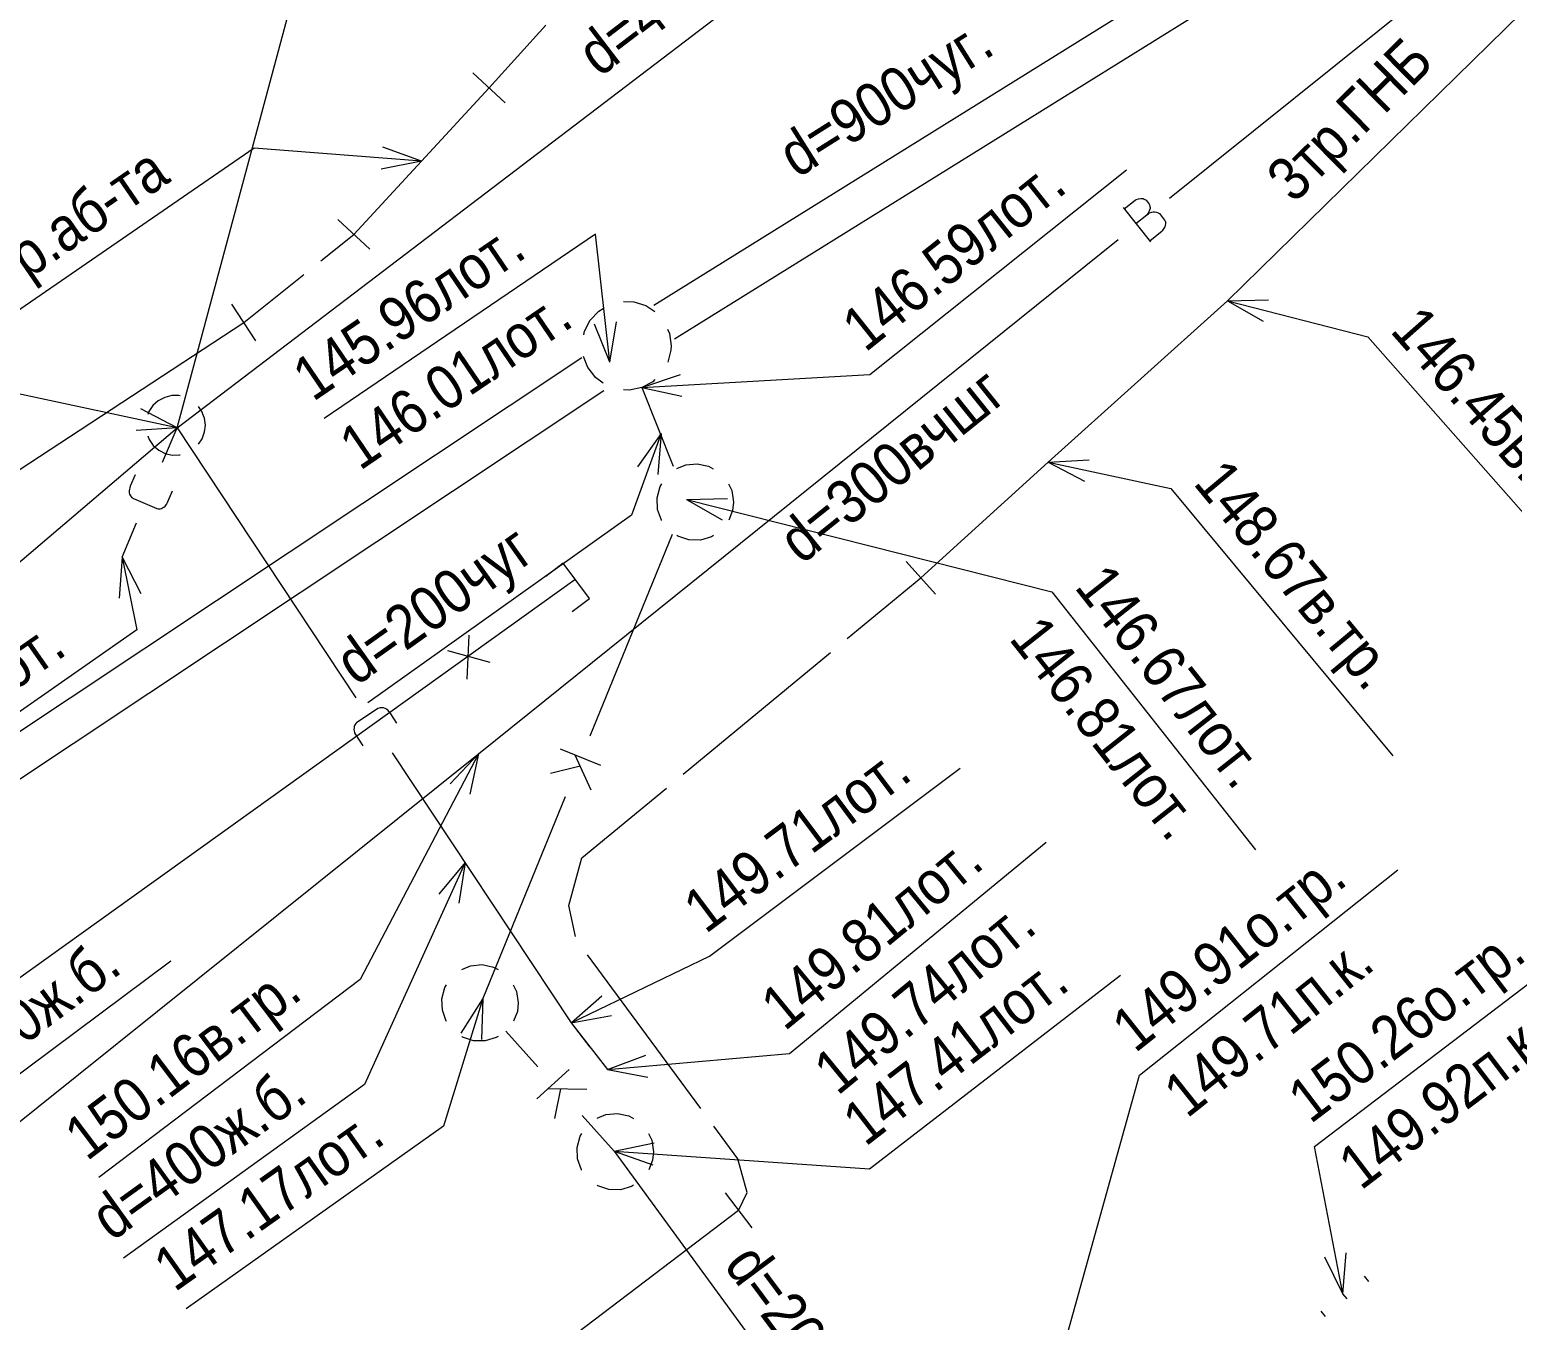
# Model space of a CAD drawing. Header units: metres. Extents: x 369 to 856, y 14070 to 14447.
# Drawn here: x 776.47 to 810.25, y 14369.19 to 14398.58 of the extents above; entities that cross this region are included whole.
import ezdxf
from ezdxf.enums import TextEntityAlignment as Align

# ---------------------------------------------------------------- set-up
doc = ezdxf.new("R2010")
doc.units = ezdxf.units.M
doc.header["$MEASUREMENT"] = 0
for name, color, linetype, lineweight in [('Водопровод', 7, 'Continuous', 25), ('Водосток', 7, 'Continuous', 25), ('Кабели', 7, 'Continuous', 25), ('Кабель электрический', 7, 'Continuous', 25), ('Канализация самотёчная', 7, 'Continuous', 25), ('Теплосеть', 7, 'Continuous', 25)]:
    doc.layers.add(name, color=color, linetype=linetype, lineweight=lineweight)
doc.styles.add('Style-RUSSIAN_1251', font='RUSSIAN_1251.shx')
doc.styles.add('Style-RUSSIAN_1251 I 0.00000', font='RUSSIAN_1251.shx')
doc.linetypes.add('Stok', pattern='A,-1.75,[108,dgnlstyle-500_multi_und.shx,S=0.007373,R=0,X=0,Y=0],-1.75', length=3.5)

# ---------------------------------------------------------------- blocks, each defined once
blk = doc.blocks.new('ZAGLUS_1')
at = {"layer": 'Водопровод', "color": 252, "linetype": 'Continuous', "lineweight": 9, "flags": 128}
blk.add_lwpolyline([(0.5, -0.5), (0.5, 0), (-0.5, 0), (-0.5, -0.5)], dxfattribs=at)
blk = doc.blocks.new('msdElementTypeShape_8')
at = {"layer": 'Канализация самотёчная', "color": 252, "linetype": 'Continuous', "lineweight": 9, "flags": 128}
for points in [[(0.454, 1.626), (0.655, 1.711), (0.917, 1.736), (1.175, 1.682), (1.28, 1.623)], [(0.102, 0.448), (0.1, 0.45), (0.012, 0.698), (0.001, 0.962), (0.069, 1.216), (0.108, 1.277)], [(1.627, 1.278), (1.701, 1.125), (1.741, 0.865)], [(1.741, 0.865), (1.72, 0.672), (1.632, 0.45)], [(1.282, 0.103), (1.24, 0.075), (0.987, 0), (0.723, 0.004), (0.473, 0.087), (0.454, 0.101)]]:
    blk.add_lwpolyline(points, dxfattribs=at)
blk = doc.blocks.new('msdElementTypeShape_9')
at = {"layer": 'Канализация самотёчная', "color": 252, "linetype": 'Continuous', "lineweight": 9, "flags": 128}
for points in [[(0.454, 1.627), (0.655, 1.712), (0.917, 1.737), (1.175, 1.683), (1.28, 1.624)], [(0.102, 0.449), (0.1, 0.451), (0.012, 0.699), (0.001, 0.962), (0.069, 1.217), (0.108, 1.278)], [(1.627, 1.278), (1.701, 1.126), (1.741, 0.865)], [(1.741, 0.865), (1.72, 0.673), (1.632, 0.45)], [(1.282, 0.104), (1.24, 0.075), (0.987, 0.001), (0.723, 0.005), (0.473, 0.087), (0.454, 0.101)]]:
    blk.add_lwpolyline(points, dxfattribs=at)
blk = doc.blocks.new('msdElementTypeLineString_342')
at = {"layer": 'Кабель электрический', "color": 252, "linetype": 'Continuous', "lineweight": 9}
for p, q in [((6.343, 13.019), (8.018, 14.402)), ((2.606, 9.934), (5.957, 12.7)), ((3.003, 2.323), (0.421, 5.818))]:
    blk.add_line(p, q, dxfattribs=at)
at = {"layer": 'Кабель электрический', "color": 252, "linetype": 'Continuous', "lineweight": 9, "flags": 128}
for points in [[(0.153, 6.233), (0, 6.946), (0.296, 8.027), (2.221, 9.616)], [(3.866, 0), (4.058, 0.41), (3.85, 1.177), (3.3, 1.921)]]:
    blk.add_lwpolyline(points, dxfattribs=at)
blk = doc.blocks.new('msdElementTypeMultiLine_43')
at = {"layer": 'Кабель электрический', "color": 252, "linetype": 'Continuous', "lineweight": 9}
blk.add_blockref('msdElementTypeLineString_342', (0, 0), dxfattribs=at)
blk = doc.blocks.new('msdElementTypeLineString_343')
at = {"layer": 'Кабель электрический', "color": 252, "linetype": 'Continuous', "lineweight": 9}
blk.add_line((1.836, 1.13), (1.164, 1.87), dxfattribs=at)
blk = doc.blocks.new('msdElementTypeMultiLine_44')
at = {"layer": 'Кабель электрический', "color": 252, "linetype": 'Continuous', "lineweight": 9, "flags": 128}
blk.add_lwpolyline([(1.5, 1.5), (4.404, 4.136), (8.488, 7.812), (17.413, 16.565), (28.231, 24.913), (36.611, 31.318)], dxfattribs=at)
at = {"layer": 'Кабель электрический', "color": 252, "linetype": 'Continuous', "lineweight": 9}
blk.add_blockref('msdElementTypeLineString_343', (0, 0), dxfattribs=at)
blk = doc.blocks.new('msdElementTypeLineString_361')
at = {"layer": 'Кабель электрический', "color": 252, "linetype": 'Continuous', "lineweight": 9}
for p, q in [((11.441, 9.68), (12.045, 8.884)), ((1.198, 1.898), (1.802, 1.102))]:
    blk.add_line(p, q, dxfattribs=at)
blk = doc.blocks.new('msdElementTypeMultiLine_59')
at = {"layer": 'Кабель электрический', "color": 252, "linetype": 'Continuous', "lineweight": 9, "flags": 128}
blk.add_lwpolyline([(11.743, 9.282), (1.5, 1.5)], dxfattribs=at)
at = {"layer": 'Кабель электрический', "color": 252, "linetype": 'Continuous', "lineweight": 9}
blk.add_blockref('msdElementTypeLineString_361', (0, 0), dxfattribs=at)
blk = doc.blocks.new('msdElementTypeLineString_363')
at = {"layer": 'Водопровод', "color": 252, "linetype": 'Continuous', "lineweight": 9}
for p, q in [((53.898, 43.202), (68.477, 54.914)), ((38.15, 30.55), (52.729, 42.262)), ((19.661, 15.744), (38.15, 30.55))]:
    blk.add_line(p, q, dxfattribs=at)
blk = doc.blocks.new('msdElementTypeLineString_364')
at = {"layer": 'Водопровод', "color": 252, "linetype": 'Continuous', "lineweight": 9}
for p, q in [((53.34, 43.489), (53.964, 42.712)), ((53.63, 43.128), (53.881, 43.329)), ((53.944, 42.737), (54.226, 42.964))]:
    blk.add_line(p, q, dxfattribs=at)
at = {"layer": 'Водопровод', "color": 252, "linetype": 'Continuous', "lineweight": 9, "flags": 128}
blk.add_lwpolyline([(53.363, 43.461), (53.611, 43.661), (53.638, 43.675), (53.689, 43.692), (53.743, 43.699), (53.767, 43.699), (53.792, 43.695), (53.818, 43.686), (53.847, 43.671), (53.86, 43.661), (53.932, 43.571), (53.942, 43.55), (53.95, 43.519), (53.951, 43.493), (53.951, 43.467), (53.942, 43.433), (53.926, 43.396), (53.91, 43.366), (53.881, 43.329), (53.913, 43.35), (53.942, 43.368), (53.989, 43.387), (54.023, 43.392), (54.056, 43.395), (54.099, 43.389), (54.138, 43.375), (54.165, 43.356), (54.284, 43.207), (54.293, 43.19), (54.301, 43.163), (54.303, 43.127), (54.296, 43.085), (54.286, 43.053), (54.262, 43.008), (54.246, 42.983), (54.226, 42.964)], dxfattribs=at)
blk = doc.blocks.new('msdElementTypeMultiLine_63')
at = {"layer": 'Водопровод', "color": 252, "linetype": 'Continuous', "lineweight": 9}
for name, p in [('msdElementTypeLineString_363', (0.5, 0.5)), ('msdElementTypeLineString_364', (0, 0))]:
    blk.add_blockref(name, p, dxfattribs=at)
blk = doc.blocks.new('msdElementTypeLineString_371')
at = {"layer": 'Кабели', "color": 252, "linetype": 'Continuous', "lineweight": 9}
for p, q in [((4.947, 4.499), (4.213, 5.177)), ((1.867, 1.161), (1.133, 1.839))]:
    blk.add_line(p, q, dxfattribs=at)
blk = doc.blocks.new('msdElementTypeMultiLine_69')
at = {"layer": 'Кабели', "color": 252, "linetype": 'Continuous', "lineweight": 9, "flags": 128}
blk.add_lwpolyline([(1.5, 1.5), (4.58, 4.838)], dxfattribs=at)
at = {"layer": 'Кабели', "color": 252, "linetype": 'Continuous', "lineweight": 9}
blk.add_blockref('msdElementTypeLineString_371', (0, 0), dxfattribs=at)
blk = doc.blocks.new('msdElementTypeLineString_372')
at = {"layer": 'Кабели', "color": 252, "linetype": 'Continuous', "lineweight": 9}
for p, q in [((11.776, 7.628), (11.228, 8.464)), ((1.774, 1.082), (1.226, 1.918))]:
    blk.add_line(p, q, dxfattribs=at)
blk = doc.blocks.new('msdElementTypeMultiLine_70')
at = {"layer": 'Кабели', "color": 252, "linetype": 'Continuous', "lineweight": 9, "flags": 128}
blk.add_lwpolyline([(1.5, 1.5), (11.502, 8.046)], dxfattribs=at)
at = {"layer": 'Кабели', "color": 252, "linetype": 'Continuous', "lineweight": 9}
blk.add_blockref('msdElementTypeLineString_372', (0, 0), dxfattribs=at)
blk = doc.blocks.new('msdElementTypeLineString_385')
at = {"layer": 'Кабели', "color": 252, "linetype": 'Continuous', "lineweight": 9}
for p, q in [((1.756, 1.407), (2.505, 2.008)), ((0, 0), (1.365, 1.095))]:
    blk.add_line(p, q, dxfattribs=at)
blk = doc.blocks.new('msdElementTypeMultiLine_81')
at = {"layer": 'Кабели', "color": 252, "linetype": 'Continuous', "lineweight": 9}
blk.add_blockref('msdElementTypeLineString_385', (0, 0), dxfattribs=at)
blk = doc.blocks.new('msdElementTypeShape_18')
at = {"layer": 'Канализация самотёчная', "color": 252, "linetype": 'Continuous', "lineweight": 9, "flags": 128}
for points in [[(0.038, 1.258), (0.054, 1.34), (0.183, 1.594), (0.377, 1.801), (0.478, 1.861)], [(0.945, 2.017), (1.18, 2.012), (1.45, 1.926), (1.66, 1.787)], [(1.946, 1.385), (1.987, 1.293), (2.027, 1.012)], [(0.477, 0.159), (0.303, 0.288), (0.242, 0.368), (0.13, 0.514), (0.032, 0.764)], [(2.027, 1.012), (2.022, 0.913), (1.955, 0.637), (1.954, 0.635)], [(1.658, 0.239), (1.61, 0.192), (1.359, 0.059), (1.081, 0), (0.946, 0.01)]]:
    blk.add_lwpolyline(points, dxfattribs=at)
blk = doc.blocks.new('msdElementTypeShape_19')
at = {"layer": 'Канализация самотёчная', "color": 252, "linetype": 'Continuous', "lineweight": 9, "flags": 128}
for points in [[(0.453, 1.627), (0.654, 1.711), (0.916, 1.737), (1.174, 1.682), (1.28, 1.623)], [(0.102, 0.448), (0.1, 0.451), (0.011, 0.699), (0.001, 0.962), (0.069, 1.216), (0.108, 1.278)], [(1.627, 1.278), (1.701, 1.126), (1.741, 0.865)], [(1.741, 0.865), (1.719, 0.673), (1.632, 0.45)], [(1.282, 0.104), (1.239, 0.075), (0.986, 0), (0.723, 0.004), (0.473, 0.087), (0.453, 0.101)]]:
    blk.add_lwpolyline(points, dxfattribs=at)
blk = doc.blocks.new('msdElementTypeLineString_456')
at = {"layer": 'Водосток', "color": 252, "linetype": 'Continuous', "lineweight": 9}
blk.add_line((0, 1.064), (0.43, 0.512), dxfattribs=at)
blk = doc.blocks.new('msdElementTypeMultiLine_149')
at = {"layer": 'Водосток', "color": 252, "linetype": 'Stok', "lineweight": 9, "flags": 128}
blk.add_lwpolyline([(0.467, 1.531), (1.296, 0.467)], dxfattribs=at)
at = {"layer": 'Водосток', "color": 252, "linetype": 'Continuous', "lineweight": 9}
blk.add_blockref('msdElementTypeLineString_456', (0.467, 0.467), dxfattribs=at)
blk = doc.blocks.new('msdElementTypeLineString_502')
at = {"layer": 'Кабели', "color": 252, "linetype": 'Continuous', "lineweight": 9}
for p, q in [((7.106, 8.538), (8.319, 10.029)), ((4.365, 5.168), (6.791, 8.15)), ((1.623, 1.797), (4.049, 4.78)), ((0, 0), (1.292, 1.423))]:
    blk.add_line(p, q, dxfattribs=at)
blk = doc.blocks.new('msdElementTypeMultiLine_197')
at = {"layer": 'Кабели', "color": 252, "linetype": 'Continuous', "lineweight": 9}
blk.add_blockref('msdElementTypeLineString_502', (0, 0), dxfattribs=at)
blk = doc.blocks.new('msdElementTypeShape_47')
at = {"layer": 'Водосток', "color": 252, "linetype": 'Continuous', "lineweight": 9, "flags": 128}
for points in [[(0.787, 1.349), (0.761, 1.355), (0.597, 1.354), (0.437, 1.314), (0.291, 1.236), (0.169, 1.126), (0.076, 0.99), (0.051, 0.922)], [(1.364, 0.678), (1.344, 0.842), (1.324, 0.893), (1.285, 0.996), (1.21, 1.105)], [(1.211, 0.251), (1.291, 0.373), (1.347, 0.528), (1.364, 0.678)], [(0.051, 0.435), (0.083, 0.355), (0.178, 0.22), (0.303, 0.113), (0.45, 0.038), (0.61, 0.001), (0.776, 0.004), (0.788, 0.007)]]:
    blk.add_lwpolyline(points, dxfattribs=at)
blk = doc.blocks.new('msdElementTypeLineString_577')
at = {"layer": 'Канализация самотёчная', "color": 252, "linetype": 'Continuous', "lineweight": 9}
for p, q in [((0, 2.729), (0.73, 1.921)), ((1.735, 0.808), (2.464, 0))]:
    blk.add_line(p, q, dxfattribs=at)
blk = doc.blocks.new('msdElementTypeLineString_578')
at = {"layer": 'Канализация самотёчная', "color": 252, "linetype": 'Continuous', "lineweight": 9}
for p, q in [((1.949, 2.359), (1.214, 1.696)), ((1.476, 1.932), (2.352, 1.914)), ((1.753, 1.926), (1.616, 1.25))]:
    blk.add_line(p, q, dxfattribs=at)
blk = doc.blocks.new('msdElementTypeMultiLine_266')
at = {"layer": 'Канализация самотёчная', "color": 252, "linetype": 'Continuous', "lineweight": 9}
for name, p in [('msdElementTypeLineString_577', (0.506, 0.506)), ('msdElementTypeLineString_578', (0, 0))]:
    blk.add_blockref(name, p, dxfattribs=at)
blk = doc.blocks.new('msdElementTypeLineString_580')
at = {"layer": 'Канализация самотёчная', "color": 252, "linetype": 'Continuous', "lineweight": 9}
for p, q in [((15.634, 9.72), (29.995, 18.647)), ((0, 0), (14.36, 8.928))]:
    blk.add_line(p, q, dxfattribs=at)
blk = doc.blocks.new('msdElementTypeLineString_581')
at = {"layer": 'Канализация самотёчная', "color": 252, "linetype": 'Continuous', "lineweight": 9}
for p, q in [((15.634, 9.719), (29.995, 18.647)), ((0, 0), (14.361, 8.927))]:
    blk.add_line(p, q, dxfattribs=at)
blk = doc.blocks.new('msdElementTypeLineString_582')
at = {"layer": 'Канализация самотёчная', "color": 252, "linetype": 'Continuous', "lineweight": 9}
for p, q in [((15.397, 9.582), (15.57, 10.441)), ((15.06, 10.124), (15.583, 9.282)), ((15.452, 9.854), (16.093, 9.599))]:
    blk.add_line(p, q, dxfattribs=at)
blk = doc.blocks.new('msdElementTypeMultiLine_268')
at = {"layer": 'Канализация самотёчная', "color": 252, "linetype": 'Continuous', "lineweight": 9}
for name, p in [('msdElementTypeLineString_580', (0.269, 0.888)), ('msdElementTypeLineString_581', (0.744, 0.124)), ('msdElementTypeLineString_582', (0, 0))]:
    blk.add_blockref(name, p, dxfattribs=at)
blk = doc.blocks.new('msdElementTypeLineString_583')
at = {"layer": 'Канализация самотёчная', "color": 252, "linetype": 'Continuous', "lineweight": 9}
for p, q in [((4.317, 10.57), (2.442, 5.979)), ((1.875, 4.59), (0.001, 0))]:
    blk.add_line(p, q, dxfattribs=at)
blk = doc.blocks.new('msdElementTypeLineString_584')
at = {"layer": 'Канализация самотёчная', "color": 252, "linetype": 'Continuous', "lineweight": 9}
for p, q in [((3.197, 5.813), (2.28, 6.187)), ((2.722, 5.801), (2.053, 5.632)), ((2.606, 6.054), (2.97, 5.257))]:
    blk.add_line(p, q, dxfattribs=at)
blk = doc.blocks.new('msdElementTypeMultiLine_269')
at = {"layer": 'Канализация самотёчная', "color": 252, "linetype": 'Continuous', "lineweight": 9}
for name, p in [('msdElementTypeLineString_583', (0.506, 0.506)), ('msdElementTypeLineString_584', (0, 0))]:
    blk.add_blockref(name, p, dxfattribs=at)
blk = doc.blocks.new('msdElementTypeLineString_585')
at = {"layer": 'Канализация самотёчная', "color": 252, "linetype": 'Continuous', "lineweight": 9}
blk.add_line((25.275, 16.805), (49.3, 32.779), dxfattribs=at)
blk = doc.blocks.new('msdElementTypeLineString_586')
at = {"layer": 'Канализация самотёчная', "color": 252, "linetype": 'Continuous', "lineweight": 9}
blk.add_line((25.274, 16.804), (49.299, 32.778), dxfattribs=at)
blk = doc.blocks.new('msdElementTypeMultiLine_270')
at = {"layer": 'Канализация самотёчная', "color": 252, "linetype": 'Continuous', "lineweight": 9}
for name, p in [('msdElementTypeLineString_585', (0.257, 0.88)), ('msdElementTypeLineString_586', (0.756, 0.131))]:
    blk.add_blockref(name, p, dxfattribs=at)
blk = doc.blocks.new('msdElementTypeLineString_591')
at = {"layer": 'Водосток', "color": 252, "linetype": 'Continuous', "lineweight": 9}
for p, q in [((13.762, 10.474), (26.329, 20.039)), ((0.001, 0), (12.568, 9.565))]:
    blk.add_line(p, q, dxfattribs=at)
blk = doc.blocks.new('msdElementTypeMultiLine_274')
at = {"layer": 'Водосток', "color": 252, "linetype": 'Continuous', "lineweight": 9, "flags": 128}
blk.add_lwpolyline([(13.543, 10.998), (13.322, 10.83), (13.293, 10.805), (13.273, 10.781), (13.247, 10.747), (13.229, 10.71), (13.22, 10.677), (13.218, 10.638), (13.221, 10.6), (13.232, 10.574), (13.245, 10.549), (13.599, 10.084), (13.618, 10.067), (13.636, 10.054), (13.662, 10.043), (13.686, 10.038), (13.718, 10.033), (13.751, 10.032), (13.785, 10.041), (13.831, 10.056), (13.863, 10.074), (14.11, 10.262)], dxfattribs=at)
at = {"layer": 'Водосток', "color": 252, "linetype": 'Continuous', "lineweight": 9}
blk.add_blockref('msdElementTypeLineString_591', (0.467, 0.467), dxfattribs=at)
blk = doc.blocks.new('msdElementTypeLineString_595')
at = {"layer": 'Водосток', "color": 252, "linetype": 'Continuous', "lineweight": 9}
for p, q in [((0.001, 13.547), (4.075, 7.399)), ((4.904, 6.148), (8.978, 0))]:
    blk.add_line(p, q, dxfattribs=at)
blk = doc.blocks.new('msdElementTypeMultiLine_277')
at = {"layer": 'Водосток', "color": 252, "linetype": 'Continuous', "lineweight": 9, "flags": 128}
blk.add_lwpolyline([(5.473, 7.296), (5.32, 7.527), (5.296, 7.558), (5.274, 7.579), (5.242, 7.608), (5.206, 7.628), (5.174, 7.64), (5.135, 7.644), (5.097, 7.644), (5.07, 7.634), (5.045, 7.623), (4.557, 7.3), (4.538, 7.282), (4.525, 7.265), (4.512, 7.239), (4.505, 7.216), (4.499, 7.184), (4.495, 7.151), (4.502, 7.117), (4.514, 7.07), (4.53, 7.037), (4.701, 6.779)], dxfattribs=at)
at = {"layer": 'Водосток', "color": 252, "linetype": 'Continuous', "lineweight": 9}
blk.add_blockref('msdElementTypeLineString_595', (0.467, 0.467), dxfattribs=at)
blk = doc.blocks.new('msdElementTypeLineString_679')
at = {"layer": 'Водопровод', "color": 252, "linetype": 'Continuous', "lineweight": 9}
blk.add_line((24.628, 17.652), (48.037, 34.429), dxfattribs=at)
blk = doc.blocks.new('msdElementTypeLineString_680')
at = {"layer": 'Водопровод', "color": 252, "linetype": 'Continuous', "lineweight": 9}
for p, q in [((49.029, 36.568), (48.98, 35.569)), ((48.543, 36.217), (49.507, 35.95))]:
    blk.add_line(p, q, dxfattribs=at)
blk = doc.blocks.new('msdElementTypeMultiLine_333')
at = {"layer": 'Водопровод', "color": 252, "linetype": 'Continuous', "lineweight": 9}
for name, p in [('msdElementTypeLineString_679', (3.407, 3.407)), ('msdElementTypeLineString_680', (0, 0))]:
    blk.add_blockref(name, p, dxfattribs=at)
blk = doc.blocks.new('msdElementTypeLineString_743')
at = {"layer": 'Водосток', "color": 252, "linetype": 'Continuous', "lineweight": 9}
for p, q in [((0.921, 2.16), (1.254, 2.94)), ((0, 0), (0.333, 0.78))]:
    blk.add_line(p, q, dxfattribs=at)
blk = doc.blocks.new('msdElementTypeMultiLine_373')
at = {"layer": 'Водосток', "color": 252, "linetype": 'Continuous', "lineweight": 9, "flags": 128}
blk.add_lwpolyline([(0.764, 2.338), (0.655, 2.083), (0.642, 2.046), (0.636, 2.016), (0.631, 1.973), (0.633, 1.932), (0.641, 1.899), (0.659, 1.864), (0.68, 1.832), (0.703, 1.815), (0.726, 1.8), (1.264, 1.571), (1.289, 1.565), (1.311, 1.563), (1.34, 1.566), (1.363, 1.574), (1.393, 1.586), (1.422, 1.601), (1.447, 1.625), (1.48, 1.661), (1.499, 1.693), (1.62, 1.978)], dxfattribs=at)
at = {"layer": 'Водосток', "color": 252, "linetype": 'Continuous', "lineweight": 9}
blk.add_blockref('msdElementTypeLineString_743', (0.467, 0.467), dxfattribs=at)
blk = doc.blocks.new('msdElementTypeLineString_744')
at = {"layer": 'Водосток', "color": 252, "linetype": 'Continuous', "lineweight": 9}
for p, q in [((7.008, 5.954), (12.873, 10.936)), ((0, 0.001), (5.865, 4.983))]:
    blk.add_line(p, q, dxfattribs=at)
blk = doc.blocks.new('msdElementTypeMultiLine_374')
at = {"layer": 'Водосток', "color": 252, "linetype": 'Continuous', "lineweight": 9, "flags": 128}
blk.add_lwpolyline([(6.787, 6.442), (6.576, 6.262), (6.548, 6.235), (6.529, 6.211), (6.505, 6.175), (6.489, 6.137), (6.482, 6.104), (6.482, 6.065), (6.487, 6.027), (6.499, 6.001), (6.514, 5.978), (6.892, 5.532), (6.912, 5.515), (6.931, 5.504), (6.958, 5.494), (6.982, 5.49), (7.014, 5.488), (7.047, 5.488), (7.08, 5.499), (7.125, 5.516), (7.156, 5.536), (7.392, 5.737)], dxfattribs=at)
at = {"layer": 'Водосток', "color": 252, "linetype": 'Continuous', "lineweight": 9}
blk.add_blockref('msdElementTypeLineString_744', (0.467, 0.467), dxfattribs=at)
blk = doc.blocks.new('msdElementTypeLineString_888')
at = {"layer": 'Теплосеть', "color": 252, "linetype": 'Continuous', "lineweight": 9}
blk.add_line((0.144, 0.05), (0.05, 0.166), dxfattribs=at)
blk = doc.blocks.new('msdElementTypeMultiLine_483')
at = {"layer": 'Теплосеть', "color": 252, "linetype": 'Continuous', "lineweight": 9, "flags": 128}
for points in [[(1.082, 0.8), (0.988, 0.915)], [(0.094, 0.001), (0.001, 0.117)]]:
    blk.add_lwpolyline(points, dxfattribs=at)
at = {"layer": 'Теплосеть', "color": 252, "linetype": 'Continuous', "lineweight": 9}
blk.add_blockref('msdElementTypeLineString_888', (0.444, 0.35), dxfattribs=at)
blk = doc.blocks.new('msdElementTypeLineString_984')
at = {"layer": 'Канализация самотёчная', "color": 252, "linetype": 'Continuous', "lineweight": 9}
for p, q in [((0.001, 10.602), (3.438, 5.906)), ((4.324, 4.696), (7.761, 0))]:
    blk.add_line(p, q, dxfattribs=at)
blk = doc.blocks.new('msdElementTypeLineString_985')
at = {"layer": 'Канализация самотёчная', "color": 252, "linetype": 'Continuous', "lineweight": 9}
for p, q in [((4.647, 6.272), (3.848, 5.687)), ((4.132, 5.895), (5.002, 5.787)), ((4.408, 5.861), (4.202, 5.203))]:
    blk.add_line(p, q, dxfattribs=at)
blk = doc.blocks.new('msdElementTypeMultiLine_563')
at = {"layer": 'Канализация самотёчная', "color": 252, "linetype": 'Continuous', "lineweight": 9}
for name, p in [('msdElementTypeLineString_984', (0.506, 0.506)), ('msdElementTypeLineString_985', (0, 0))]:
    blk.add_blockref(name, p, dxfattribs=at)
blk = doc.blocks.new('msdElementTypeLineString_1029')
at = {"layer": 'Водосток', "color": 252, "linetype": 'Continuous', "lineweight": 9}
for p, q in [((3.22, 11.975), (6.049, 22.501)), ((0.001, 0), (2.83, 10.526))]:
    blk.add_line(p, q, dxfattribs=at)
blk = doc.blocks.new('msdElementTypeMultiLine_589')
at = {"layer": 'Водосток', "color": 252, "linetype": 'Continuous', "lineweight": 9, "flags": 128}
blk.add_lwpolyline([(3.109, 12.068), (3.037, 11.8), (3.029, 11.762), (3.028, 11.731), (3.028, 11.689), (3.036, 11.648), (3.049, 11.616), (3.071, 11.584), (3.097, 11.556), (3.122, 11.542), (3.147, 11.531), (3.712, 11.379), (3.738, 11.377), (3.759, 11.378), (3.787, 11.385), (3.809, 11.395), (3.837, 11.412), (3.864, 11.431), (3.886, 11.458), (3.913, 11.498), (3.927, 11.533), (4.007, 11.832)], dxfattribs=at)
at = {"layer": 'Водосток', "color": 252, "linetype": 'Continuous', "lineweight": 9}
blk.add_blockref('msdElementTypeLineString_1029', (0.467, 0.467), dxfattribs=at)
blk = doc.blocks.new('msdElementTypeMultiLine_620')
at = {"layer": 'Канализация самотёчная', "color": 252, "linetype": 'Continuous', "lineweight": 9, "flags": 128}
blk.add_lwpolyline([(0.001, 1.79), (0.714, 0)], dxfattribs=at)
blk = doc.blocks.new('msdElementTypeTextNode_38')
at = {"layer": 'Водопровод', "color": 252, "linetype": 'Continuous', "lineweight": 9, "style": 'Style-RUSSIAN_1251', "width": 0.899998}
blk.add_text('d=300вчшг ', height=1, rotation=38.7776, dxfattribs=at).set_placement((0, 0))
blk = doc.blocks.new('DIMTXT_59')
at = {"layer": 'Кабель электрический', "color": 252, "linetype": 'Continuous', "lineweight": 9}
for q in [(0.934, 0.017), (0.809, -0.467)]:
    blk.add_line((0, 0), q, dxfattribs=at)
at = {"layer": 'Кабель электрический', "color": 252, "linetype": 'Continuous', "lineweight": 9, "flags": 128}
blk.add_lwpolyline([(0, 0), (3.193, -0.825), (8.456, -6.784)], dxfattribs=at)
at = {"layer": 'Кабель электрический', "color": 252, "linetype": 'Continuous', "lineweight": 9, "style": 'Style-RUSSIAN_1251', "width": 0.9}
blk.add_text('146.45в.тр.', height=1, rotation=311.449, dxfattribs=at).set_placement((4.429, -0.034), align=Align.TOP_LEFT)
blk = doc.blocks.new('DIMTXT_60')
at = {"layer": 'Кабель электрический', "color": 252, "linetype": 'Continuous', "lineweight": 9}
for q in [(0.933, 0.054), (0.827, -0.434)]:
    blk.add_line((0, 0), q, dxfattribs=at)
at = {"layer": 'Кабель электрический', "color": 252, "linetype": 'Continuous', "lineweight": 9, "flags": 128}
blk.add_lwpolyline([(0, 0), (2.791, -0.603), (7.85, -6.69)], dxfattribs=at)
at = {"layer": 'Кабель электрический', "color": 252, "linetype": 'Continuous', "lineweight": 9, "style": 'Style-RUSSIAN_1251', "width": 0.9}
blk.add_text('148.67в.тр.', height=1, rotation=309.734, dxfattribs=at).set_placement((4.05, 0.151), align=Align.TOP_LEFT)
blk = doc.blocks.new('DIMTXT_98')
at = {"layer": 'Кабели', "color": 252, "linetype": 'Continuous', "lineweight": 9}
for q in [(-0.917, -0.18), (-0.878, 0.319)]:
    blk.add_line((0, 0), q, dxfattribs=at)
at = {"layer": 'Кабели', "color": 252, "linetype": 'Continuous', "lineweight": 9, "flags": 128}
blk.add_lwpolyline([(0, 0), (-3.813, 0.295), (-9.716, -3.767)], dxfattribs=at)
at = {"layer": 'Кабели', "color": 252, "linetype": 'Continuous', "lineweight": 9, "style": 'Style-RUSSIAN_1251', "width": 0.9}
blk.add_text('3тр.аб-та', height=1, rotation=34.5269, dxfattribs=at).set_placement((-10.538, -2.572), align=Align.TOP_LEFT)
blk = doc.blocks.new('DIMTXT_107')
at = {"layer": 'Водосток', "color": 252, "linetype": 'Continuous', "lineweight": 9}
for q in [(0.7, 0.619), (0.919, 0.169)]:
    blk.add_line((0, 0), q, dxfattribs=at)
at = {"layer": 'Водосток', "color": 252, "linetype": 'Continuous', "lineweight": 9, "flags": 128}
blk.add_lwpolyline([(0, 0), (3.135, 1.525), (8.562, 5.567)], dxfattribs=at)
at = {"layer": 'Водосток', "color": 252, "linetype": 'Continuous', "lineweight": 9, "style": 'Style-RUSSIAN_1251', "width": 0.9}
blk.add_text('d=400ж.б.', height=1, rotation=36.6787, dxfattribs=at).set_placement((2.45, 2.823), align=Align.TOP_LEFT)
blk = doc.blocks.new('DIMTXT_120')
at = {"layer": 'Водосток', "color": 252, "linetype": 'Continuous', "lineweight": 9}
for q in [(-0.599, -0.717), (-0.144, -0.923)]:
    blk.add_line((0, 0), q, dxfattribs=at)
at = {"layer": 'Водосток', "color": 252, "linetype": 'Continuous', "lineweight": 9, "flags": 128}
blk.add_lwpolyline([(0, 0), (-2.29, -5.055), (-7.783, -9.005)], dxfattribs=at)
at = {"layer": 'Водосток', "color": 252, "linetype": 'Continuous', "lineweight": 9, "style": 'Style-RUSSIAN_1251', "width": 0.9}
blk.add_text('d=400ж.б.', height=1, rotation=35.7209, dxfattribs=at).set_placement((-8.629, -7.828), align=Align.TOP_LEFT)
blk = doc.blocks.new('DIMTXT_121')
at = {"layer": 'Водосток', "color": 252, "linetype": 'Continuous', "lineweight": 9}
for q in [(0.703, 0.616), (0.919, 0.165)]:
    blk.add_line((0, 0), q, dxfattribs=at)
at = {"layer": 'Водосток', "color": 252, "linetype": 'Continuous', "lineweight": 9, "flags": 128}
blk.add_lwpolyline([(0, 0), (3.155, 1.518), (8.863, 5.801)], dxfattribs=at)
at = {"layer": 'Водосток', "color": 252, "linetype": 'Continuous', "lineweight": 9, "style": 'Style-RUSSIAN_1251', "width": 0.9}
blk.add_text('149.71лот.', height=1, rotation=36.8767, dxfattribs=at).set_placement((2.464, 2.813), align=Align.TOP_LEFT)
blk = doc.blocks.new('DIMTXT_128')
at = {"layer": 'Водосток', "color": 252, "linetype": 'Continuous', "lineweight": 9}
for q in [(-0.064, -0.932), (0.426, -0.831)]:
    blk.add_line((0, 0), q, dxfattribs=at)
at = {"layer": 'Водосток', "color": 252, "linetype": 'Continuous', "lineweight": 9, "flags": 128}
blk.add_lwpolyline([(0, 0), (0.339, -1.654), (-5.825, -5.959)], dxfattribs=at)
at = {"layer": 'Водосток', "color": 252, "linetype": 'Continuous', "lineweight": 9, "style": 'Style-RUSSIAN_1251', "width": 0.9}
blk.add_text('149.88лот.', height=1, rotation=34.9335, dxfattribs=at).set_placement((-6.656, -4.77), align=Align.TOP_LEFT)
blk = doc.blocks.new('DIMTXT_137')
at = {"layer": 'Водопровод', "color": 252, "linetype": 'Continuous', "lineweight": 9}
for q in [(-0.639, -0.681), (-0.197, -0.913)]:
    blk.add_line((0, 0), q, dxfattribs=at)
at = {"layer": 'Водопровод', "color": 252, "linetype": 'Continuous', "lineweight": 9, "flags": 128}
blk.add_lwpolyline([(0, 0), (-2.694, -5.135), (-8.646, -9.645)], dxfattribs=at)
at = {"layer": 'Водопровод', "color": 252, "linetype": 'Continuous', "lineweight": 9, "style": 'Style-RUSSIAN_1251', "width": 0.9}
blk.add_text('150.16в.тр.', height=1, rotation=37.1509, dxfattribs=at).set_placement((-9.522, -8.49), align=Align.TOP_LEFT)
blk = doc.blocks.new('DIMTXT_276')
at = {"layer": 'Канализация самотёчная', "color": 252, "linetype": 'Continuous', "lineweight": 9}
for q in [(0.884, 0.3), (0.913, -0.199)]:
    blk.add_line((0, 0), q, dxfattribs=at)
at = {"layer": 'Канализация самотёчная', "color": 252, "linetype": 'Continuous', "lineweight": 9, "flags": 128}
blk.add_lwpolyline([(0, 0), (5.196, 0.294), (11.041, 4.956)], dxfattribs=at)
at = {"layer": 'Канализация самотёчная', "color": 252, "linetype": 'Continuous', "lineweight": 9, "style": 'Style-RUSSIAN_1251', "width": 0.9}
blk.add_text('146.59лот.', height=1, rotation=38.5786, dxfattribs=at).set_placement((4.468, 1.568), align=Align.TOP_LEFT)
blk = doc.blocks.new('DIMTXT_277')
at = {"layer": 'Водосток', "color": 252, "linetype": 'Continuous', "lineweight": 9}
for q in [(0.874, 0.329), (0.919, -0.169)]:
    blk.add_line((0, 0), q, dxfattribs=at)
at = {"layer": 'Водосток', "color": 252, "linetype": 'Continuous', "lineweight": 9, "flags": 128}
blk.add_lwpolyline([(0, 0), (4.149, 0.369), (9.994, 5.177)], dxfattribs=at)
at = {"layer": 'Водосток', "color": 252, "linetype": 'Continuous', "lineweight": 9, "style": 'Style-RUSSIAN_1251', "width": 0.9}
for s, p in [('149.81лот.', (3.401, 1.632)), ('149.74лот.', (4.608, 0.164))]:
    blk.add_text(s, height=1, rotation=39.4371, dxfattribs=at).set_placement(p, align=Align.TOP_LEFT)
blk = doc.blocks.new('DIMTXT_330')
at = {"layer": 'Канализация самотёчная', "color": 252, "linetype": 'Continuous', "lineweight": 9}
for q in [(-0.544, -0.759), (-0.075, -0.931)]:
    blk.add_line((0, 0), q, dxfattribs=at)
at = {"layer": 'Канализация самотёчная', "color": 252, "linetype": 'Continuous', "lineweight": 9, "flags": 128}
blk.add_lwpolyline([(0, 0), (-0.681, -1.861), (-6.685, -6.13)], dxfattribs=at)
at = {"layer": 'Канализация самотёчная', "color": 252, "linetype": 'Continuous', "lineweight": 9, "style": 'Style-RUSSIAN_1251', "width": 0.9}
blk.add_text('d=200чуг ', height=1, rotation=35.4185, dxfattribs=at).set_placement((-7.526, -4.949), align=Align.TOP_LEFT)
blk = doc.blocks.new('DIMTXT_370')
at = {"layer": 'Канализация самотёчная', "color": 252, "linetype": 'Continuous', "lineweight": 9}
for q in [(0.915, 0.186), (0.88, -0.312)]:
    blk.add_line((0, 0), q, dxfattribs=at)
at = {"layer": 'Канализация самотёчная', "color": 252, "linetype": 'Continuous', "lineweight": 9, "flags": 128}
blk.add_lwpolyline([(0, 0), (5.822, -0.408), (11.539, 4.004)], dxfattribs=at)
at = {"layer": 'Канализация самотёчная', "color": 252, "linetype": 'Continuous', "lineweight": 9, "style": 'Style-RUSSIAN_1251', "width": 0.9}
blk.add_text('147.41лот.', height=1, rotation=37.6608, dxfattribs=at).set_placement((5.114, 0.877), align=Align.TOP_LEFT)
blk = doc.blocks.new('DIMTXT_371')
at = {"layer": 'Канализация самотёчная', "color": 252, "linetype": 'Continuous', "lineweight": 9}
for q in [(-0.504, -0.787), (-0.026, -0.934)]:
    blk.add_line((0, 0), q, dxfattribs=at)
at = {"layer": 'Канализация самотёчная', "color": 252, "linetype": 'Continuous', "lineweight": 9, "flags": 128}
blk.add_lwpolyline([(0, 0), (-0.896, -2.909), (-6.758, -7.064)], dxfattribs=at)
at = {"layer": 'Канализация самотёчная', "color": 252, "linetype": 'Continuous', "lineweight": 9, "style": 'Style-RUSSIAN_1251', "width": 0.9}
blk.add_text('147.17лот.', height=1, rotation=35.3292, dxfattribs=at).set_placement((-7.597, -5.881), align=Align.TOP_LEFT)
blk = doc.blocks.new('DIMTXT_460')
at = {"layer": 'Теплосеть', "color": 252, "linetype": 'Continuous', "lineweight": 9}
for q in [(-0.416, 0.836), (0.075, 0.931)]:
    blk.add_line((0, 0), q, dxfattribs=at)
at = {"layer": 'Теплосеть', "color": 252, "linetype": 'Continuous', "lineweight": 9, "flags": 128}
blk.add_lwpolyline([(0, 0), (-0.648, 3.358), (5.64, 8.14)], dxfattribs=at)
at = {"layer": 'Теплосеть', "color": 252, "linetype": 'Continuous', "lineweight": 9, "style": 'Style-RUSSIAN_1251', "width": 0.9}
for s, p in [('150.26о.тр.', (-1.346, 4.649)), ('149.92п.к.', (-0.196, 3.136))]:
    blk.add_text(s, height=1, rotation=37.248, dxfattribs=at).set_placement(p, align=Align.TOP_LEFT)
blk = doc.blocks.new('DIMTXT_462')
at = {"layer": 'Теплосеть', "color": 252, "linetype": 'Continuous', "lineweight": 9}
for q in [(0.002, 0.934), (0.483, 0.799)]:
    blk.add_line((0, 0), q, dxfattribs=at)
at = {"layer": 'Теплосеть', "color": 252, "linetype": 'Continuous', "lineweight": 9, "flags": 128}
blk.add_lwpolyline([(0, 0), (2.269, 8.116), (8.149, 12.798)], dxfattribs=at)
at = {"layer": 'Теплосеть', "color": 252, "linetype": 'Continuous', "lineweight": 9, "style": 'Style-RUSSIAN_1251', "width": 0.9}
for s, p in [('149.91о.тр.', (1.542, 9.39)), ('149.71п.к.', (2.725, 7.904))]:
    blk.add_text(s, height=1, rotation=38.5303, dxfattribs=at).set_placement(p, align=Align.TOP_LEFT)
blk = doc.blocks.new('DIMTXT_582')
at = {"layer": 'Канализация самотёчная', "color": 252, "linetype": 'Continuous', "lineweight": 9}
for q in [(0.934, 0.022), (0.812, -0.462)]:
    blk.add_line((0, 0), q, dxfattribs=at)
at = {"layer": 'Канализация самотёчная', "color": 252, "linetype": 'Continuous', "lineweight": 9, "flags": 128}
blk.add_lwpolyline([(0, 0), (8.326, -2.099), (12.965, -7.972)], dxfattribs=at)
at = {"layer": 'Канализация самотёчная', "color": 252, "linetype": 'Continuous', "lineweight": 9, "style": 'Style-RUSSIAN_1251', "width": 0.9}
for s, p in [('146.67лот.', (9.604, -1.377)), ('146.81лот.', (8.113, -2.555))]:
    blk.add_text(s, height=1, rotation=308.3068, dxfattribs=at).set_placement(p, align=Align.TOP_LEFT)
blk = doc.blocks.new('DIMTXT_583')
at = {"layer": 'Канализация самотёчная', "color": 252, "linetype": 'Continuous', "lineweight": 9}
for q in [(-0.348, 0.867), (0.149, 0.922)]:
    blk.add_line((0, 0), q, dxfattribs=at)
at = {"layer": 'Канализация самотёчная', "color": 252, "linetype": 'Continuous', "lineweight": 9, "flags": 128}
blk.add_lwpolyline([(0, 0), (-0.326, 2.92), (-6.51, -1.282)], dxfattribs=at)
at = {"layer": 'Канализация самотёчная', "color": 252, "linetype": 'Continuous', "lineweight": 9, "style": 'Style-RUSSIAN_1251', "width": 0.9}
for s, p in [('145.96лот.', (-7.325, -0.083)), ('146.01лот.', (-6.257, -1.654))]:
    blk.add_text(s, height=1, rotation=34.1933, dxfattribs=at).set_placement(p, align=Align.TOP_LEFT)
blk = doc.blocks.new('DIMTXT_584')
at = {"layer": 'Водосток', "color": 252, "linetype": 'Continuous', "lineweight": 9}
for q in [(-0.828, 0.433), (-0.932, -0.056)]:
    blk.add_line((0, 0), q, dxfattribs=at)
at = {"layer": 'Водосток', "color": 252, "linetype": 'Continuous', "lineweight": 9, "flags": 128}
blk.add_lwpolyline([(0, 0), (-14.189, 3.042), (-20.283, -1.376)], dxfattribs=at)
at = {"layer": 'Водосток', "color": 252, "linetype": 'Continuous', "lineweight": 9, "style": 'Style-RUSSIAN_1251', "width": 0.9}
for s, p in [('148.97лот.', (-21.134, -0.202)), ('149.37лот.', (-20.019, -1.74)), ('149.81лот.', (-18.904, -3.278))]:
    blk.add_text(s, height=1, rotation=35.9382, dxfattribs=at).set_placement(p, align=Align.TOP_LEFT)

msp = doc.modelspace()

# ---------------------------------------------------------------- block references
at = {"layer": 'Водопровод', "color": 252, "linetype": 'Continuous', "lineweight": 9}
for name, p in [('msdElementTypeMultiLine_63', (748.044, 14351.036)), ('msdElementTypeTextNode_38', (794.062, 14386.382)), ('msdElementTypeMultiLine_333', (737.449, 14348.222)), ('DIMTXT_137', (786.694, 14382.086))]:
    msp.add_blockref(name, p, dxfattribs=at)
at = {"layer": 'Водопровод', "color": 252, "linetype": 'Continuous', "lineweight": 9, "rotation": 306.8547178850105}
msp.add_blockref('ZAGLUS_1', (788.929, 14386.028), dxfattribs=at)
at = {"layer": 'Водосток', "color": 252, "linetype": 'Continuous', "lineweight": 9}
for name, p in [('msdElementTypeMultiLine_589', (779.362, 14389.041)), ('msdElementTypeMultiLine_274', (779.362, 14389.041)), ('DIMTXT_584', (779.83, 14389.508)), ('msdElementTypeShape_47', (779.111, 14388.891)), ('msdElementTypeMultiLine_374', (766.49, 14378.105)), ('msdElementTypeMultiLine_373', (778.109, 14386.101)), ('msdElementTypeMultiLine_277', (779.362, 14375.494)), ('DIMTXT_128', (778.576, 14386.568)), ('DIMTXT_121', (788.807, 14375.961)), ('DIMTXT_277', (789.636, 14374.897)), ('DIMTXT_120', (786.392, 14379.611)), ('DIMTXT_107', (771.125, 14371.804)), ('msdElementTypeMultiLine_149', (788.34, 14374.43))]:
    msp.add_blockref(name, p, dxfattribs=at)
at = {"layer": 'Кабели', "color": 252, "linetype": 'Continuous', "lineweight": 9}
for name, p in [('msdElementTypeMultiLine_197', (786.938, 14397.254)), ('msdElementTypeMultiLine_69', (782.358, 14392.416)), ('DIMTXT_98', (785.398, 14395.585)), ('msdElementTypeMultiLine_81', (781.353, 14391.908)), ('msdElementTypeMultiLine_70', (769.851, 14383.862))]:
    msp.add_blockref(name, p, dxfattribs=at)
at = {"layer": 'Кабель электрический', "color": 252, "linetype": 'Continuous', "lineweight": 9}
for name, p in [('msdElementTypeMultiLine_44', (795.274, 14384.594)), ('DIMTXT_59', (803.762, 14392.406)), ('DIMTXT_60', (799.678, 14388.73)), ('msdElementTypeMultiLine_43', (788.756, 14371.692)), ('msdElementTypeMultiLine_59', (780.879, 14362.41))]:
    msp.add_blockref(name, p, dxfattribs=at)
at = {"layer": 'Канализация самотёчная', "color": 252, "linetype": 'Continuous', "lineweight": 9}
for name, p in [('msdElementTypeMultiLine_268', (790.422, 14391.416)), ('DIMTXT_276', (790.417, 14390.429)), ('DIMTXT_583', (789.69, 14391.004)), ('msdElementTypeShape_18', (789.058, 14390.37)), ('msdElementTypeMultiLine_270', (739.494, 14357.454)), ('msdElementTypeMultiLine_620', (790.416, 14388.639)), ('DIMTXT_330', (790.861, 14389.383)), ('msdElementTypeShape_8', (790.765, 14386.956)), ('DIMTXT_582', (791.434, 14387.877)), ('msdElementTypeMultiLine_269', (786.288, 14376.009)), ('msdElementTypeShape_9', (785.863, 14375.55)), ('DIMTXT_370', (789.785, 14373.043)), ('DIMTXT_371', (786.795, 14376.515)), ('msdElementTypeMultiLine_266', (786.815, 14372.537)), ('msdElementTypeShape_19', (788.945, 14372.163)), ('msdElementTypeMultiLine_563', (789.278, 14361.935))]:
    msp.add_blockref(name, p, dxfattribs=at)
at = {"layer": 'Теплосеть', "color": 252, "linetype": 'Continuous', "lineweight": 9}
for name, p in [('DIMTXT_462', (799.49, 14366.651)), ('DIMTXT_460', (806.39, 14369.792)), ('msdElementTypeMultiLine_483', (805.896, 14369.276))]:
    msp.add_blockref(name, p, dxfattribs=at)

# ---------------------------------------------------------------- texts
at = {"layer": 'Водосток', "color": 252, "linetype": 'Continuous', "lineweight": 9, "style": 'Style-RUSSIAN_1251', "width": 0.899998}
msp.add_text('d=400ж.б.', height=1, rotation=37.3922, dxfattribs=at).set_placement((789.457, 14397.48))
at = {"layer": 'Кабель электрический', "color": 252, "linetype": 'Continuous', "lineweight": 9, "style": 'Style-RUSSIAN_1251 I 0.00000', "width": 0.9}
msp.add_text('3тр.ГНБ', height=1, rotation=44.6239, dxfattribs=at).set_placement((804.572, 14395.314), align=Align.TOP_LEFT)
at = {"layer": 'Канализация самотёчная', "color": 252, "linetype": 'Continuous', "lineweight": 9, "style": 'Style-RUSSIAN_1251', "width": 0.899998}
msp.add_text('d=900чуг.', height=1, rotation=32.2371, dxfattribs=at).set_placement((793.955, 14395.183))
at = {"layer": 'Канализация самотёчная', "color": 252, "linetype": 'Continuous', "lineweight": 9, "style": 'Style-RUSSIAN_1251 I 0.00000', "width": 0.9}
msp.add_text('d=200чуг.', height=1, rotation=306.6612, dxfattribs=at).set_placement((793.07, 14371.035), align=Align.TOP_LEFT)

doc.saveas('drawing.dxf')
